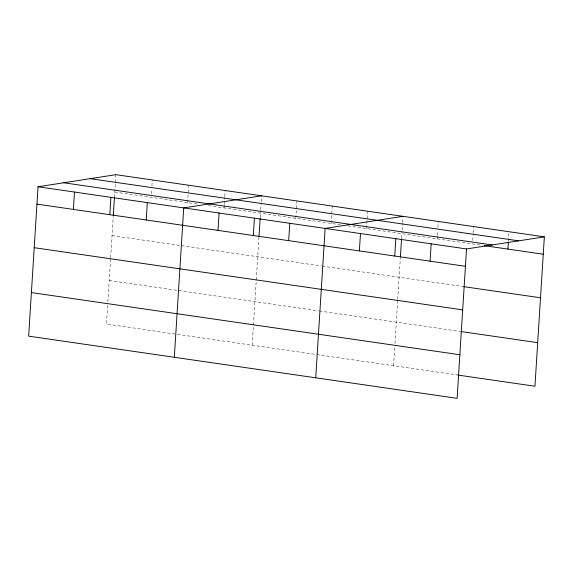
<?xml version="1.0" encoding="UTF-8"?>
<svg xmlns="http://www.w3.org/2000/svg" width="573" height="573" viewBox="0 0 573 573"><rect width="100%" height="100%" fill="white"/><g stroke="black" fill="none" stroke-linecap="round" stroke-linejoin="round"><path stroke-width="0.43" stroke-dasharray="2.87 2.15" d="M107.652 305.388L106.478 324.06L315.787 354.436M107.882 301.828L110.603 258.487M110.661 257.606L113.218 216.931M114.45 197.37L115.882 174.672M151.422 193.846L151.702 189.505M151.917 186.032L152.296 179.958M187.629 202.606L188.718 185.244M224.05 207.892L224.208 205.284M224.265 204.418L224.702 197.47M224.759 196.603L225.139 190.53M252.163 345.204L258.903 238.074M260.185 217.618L260.629 210.57M260.686 209.704L261.123 202.756M261.181 201.889L261.56 195.816M295.818 218.306L296.907 200.944M331.165 223.434L332.254 206.072M366.512 228.563L367.608 211.201M393.558 365.717L394.733 347.052M394.955 343.492L397.683 300.145M397.734 299.271L400.355 257.7M401.58 238.139L402.024 231.091M402.081 230.224L402.518 223.277M402.575 222.41L402.955 216.336M437.213 238.826L437.378 236.219M437.428 235.353L437.7 231.012M437.922 227.538L438.302 221.465M472.775 240.481L473.212 233.54M473.269 232.667L473.649 226.593M508.401 241.269L508.946 232.595M114.786 192.034L198.036 204.117M208.436 205.621L340.885 224.845M347.954 225.869L482.28 245.366M112.043 235.603L321.353 265.979M322.241 266.108L462.748 286.5M109.221 280.491L318.531 310.867M319.412 310.996L459.926 331.387M316.676 354.565L458.071 375.086"/><path stroke-width="0.86" d="M544.35 236.857L115.882 174.672L38.047 186.762L28.65 336.143L457.118 398.328L466.522 248.94L544.35 236.857L534.953 386.238L458.071 375.086M73.38 209.403L74.469 192.048M109.794 214.689L110.89 197.327M113.275 216.042L114.45 197.37M146.215 219.975L147.311 202.613M174.328 357.287L183.725 207.899L261.56 195.816M217.984 230.389L219.079 213.034M253.33 235.524L254.426 218.163M258.96 237.179L260.135 218.506M288.685 240.653L289.773 223.291M315.723 377.808L325.127 228.419L402.955 216.336M359.378 250.91L360.474 233.548M394.733 256.045L395.821 238.683M400.405 256.811L401.53 239.027M430.079 261.173L431.168 243.811M507.907 249.083L508.344 242.143M90.197 178.661L518.665 240.839M63.732 182.773L492.2 244.95M484.049 245.624L543.261 254.211M38.047 186.762L466.522 248.94M36.959 204.124L465.426 266.302M463.636 286.629L540.518 297.781M34.215 247.686L462.683 309.871M460.807 331.516L537.696 342.668M31.393 292.581L459.861 354.759"/></g></svg>
